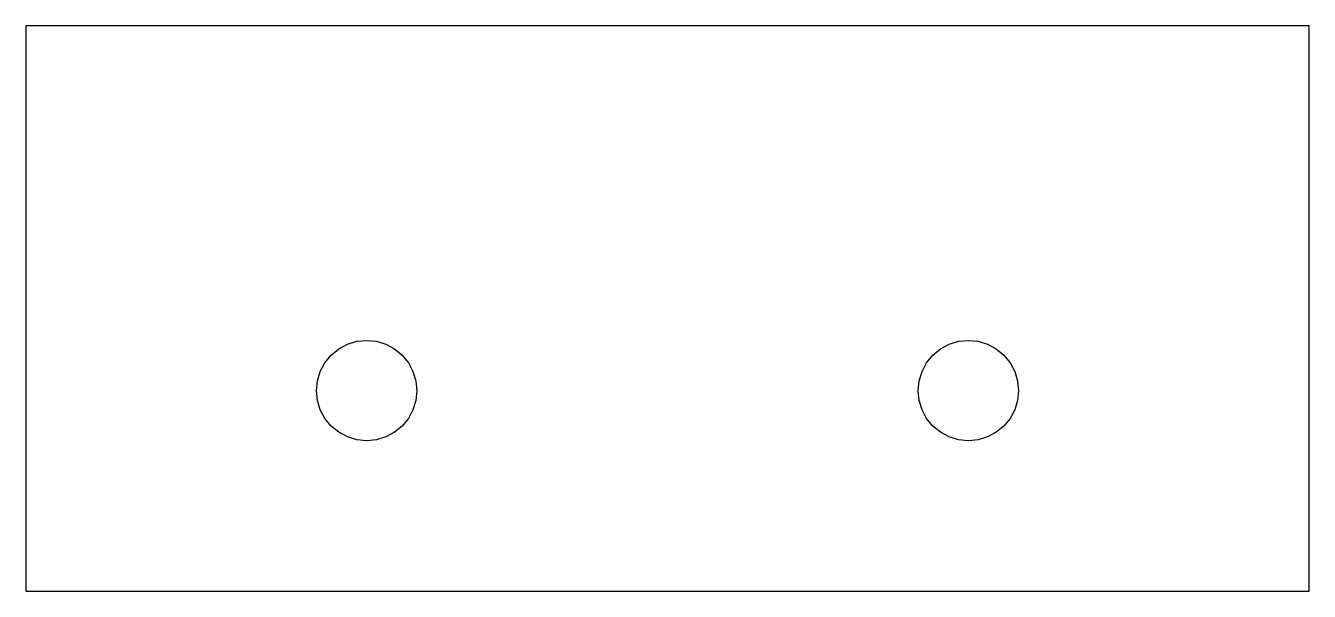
# Model space of a CAD drawing. Header units: metres. Extents: x 0 to 64, y -28 to 0.2.
import ezdxf

# ---------------------------------------------------------------- set-up
doc = ezdxf.new("R2010")
doc.units = ezdxf.units.M

msp = doc.modelspace()

# ---------------------------------------------------------------- linework, layer by layer
for p, q in [((64, 0.175), (0, 0.175)), ((0, 0.175), (0, -28)), ((64, -28), (64, 0.175)), ((15.2322, -16.2322), (15.6111, -15.9213)), ((15.6111, -15.9213), (16.0433, -15.6903)), ((16.0433, -15.6903), (16.5123, -15.548)), ((16.5123, -15.548), (16.525, -15.5468)), ((16.525, -15.5468), (17, -15.5)), ((17, -15.5), (17.475, -15.5468)), ((17.475, -15.5468), (17.4877, -15.548)), ((17.4877, -15.548), (17.9567, -15.6903)), ((17.9567, -15.6903), (18.3889, -15.9213)), ((18.3889, -15.9213), (18.7678, -16.2322)), ((45.2322, -16.2322), (45.6111, -15.9213)), ((45.6111, -15.9213), (46.0433, -15.6903)), ((46.0433, -15.6903), (46.5123, -15.548)), ((46.5123, -15.548), (46.525, -15.5468)), ((46.525, -15.5468), (47, -15.5)), ((47, -15.5), (47.475, -15.5468)), ((47.475, -15.5468), (47.4877, -15.548)), ((47.4877, -15.548), (47.9567, -15.6903)), ((47.9567, -15.6903), (48.3889, -15.9213)), ((48.3889, -15.9213), (48.7678, -16.2322)), ((14.6903, -17.0433), (14.9213, -16.6111)), ((14.9213, -16.6111), (15.2322, -16.2322)), ((18.7678, -16.2322), (19.0787, -16.6111)), ((19.0787, -16.6111), (19.3097, -17.0433)), ((44.6903, -17.0433), (44.9213, -16.6111)), ((44.9213, -16.6111), (45.2322, -16.2322)), ((48.7678, -16.2322), (49.0787, -16.6111)), ((49.0787, -16.6111), (49.3097, -17.0433)), ((14.548, -17.5123), (14.6903, -17.0433)), ((19.3097, -17.0433), (19.452, -17.5123)), ((44.548, -17.5123), (44.6903, -17.0433)), ((49.3097, -17.0433), (49.452, -17.5123)), ((14.5, -18), (14.5468, -17.525)), ((14.5468, -17.525), (14.548, -17.5123)), ((19.452, -17.5123), (19.4532, -17.525)), ((19.4532, -17.525), (19.5, -18)), ((44.5, -18), (44.5468, -17.525)), ((44.5468, -17.525), (44.548, -17.5123)), ((49.452, -17.5123), (49.4532, -17.525)), ((49.4532, -17.525), (49.5, -18)), ((14.5012, -18.0127), (14.5, -18)), ((14.548, -18.4877), (14.5012, -18.0127)), ((14.6903, -18.9567), (14.548, -18.4877)), ((19.452, -18.4877), (19.3097, -18.9567)), ((19.4988, -18.0127), (19.452, -18.4877)), ((19.5, -18), (19.4988, -18.0127)), ((44.5012, -18.0127), (44.5, -18)), ((44.548, -18.4877), (44.5012, -18.0127)), ((44.6903, -18.9567), (44.548, -18.4877)), ((49.452, -18.4877), (49.3097, -18.9567)), ((49.4988, -18.0127), (49.452, -18.4877)), ((49.5, -18), (49.4988, -18.0127)), ((14.9213, -19.3889), (14.6903, -18.9567)), ((19.3097, -18.9567), (19.0787, -19.3889)), ((44.9213, -19.3889), (44.6903, -18.9567)), ((49.3097, -18.9567), (49.0787, -19.3889)), ((15.2322, -19.7678), (14.9213, -19.3889)), ((15.6111, -20.0787), (15.2322, -19.7678)), ((18.7678, -19.7678), (18.3889, -20.0787)), ((19.0787, -19.3889), (18.7678, -19.7678)), ((45.2322, -19.7678), (44.9213, -19.3889)), ((45.6111, -20.0787), (45.2322, -19.7678)), ((48.7678, -19.7678), (48.3889, -20.0787)), ((49.0787, -19.3889), (48.7678, -19.7678)), ((16.0433, -20.3097), (15.6111, -20.0787)), ((16.5123, -20.452), (16.0433, -20.3097)), ((16.9873, -20.4988), (16.5123, -20.452)), ((17.4877, -20.452), (17.0127, -20.4988)), ((17.9567, -20.3097), (17.4877, -20.452)), ((18.3889, -20.0787), (17.9567, -20.3097)), ((46.0433, -20.3097), (45.6111, -20.0787)), ((46.5123, -20.452), (46.0433, -20.3097)), ((46.9873, -20.4988), (46.5123, -20.452)), ((47.4877, -20.452), (47.0127, -20.4988)), ((47.9567, -20.3097), (47.4877, -20.452)), ((48.3889, -20.0787), (47.9567, -20.3097)), ((17, -20.5), (16.9873, -20.4988)), ((17.0127, -20.4988), (17, -20.5)), ((47, -20.5), (46.9873, -20.4988)), ((47.0127, -20.4988), (47, -20.5)), ((0, -28), (64, -28))]:
    msp.add_line(p, q)

doc.saveas('drawing.dxf')
